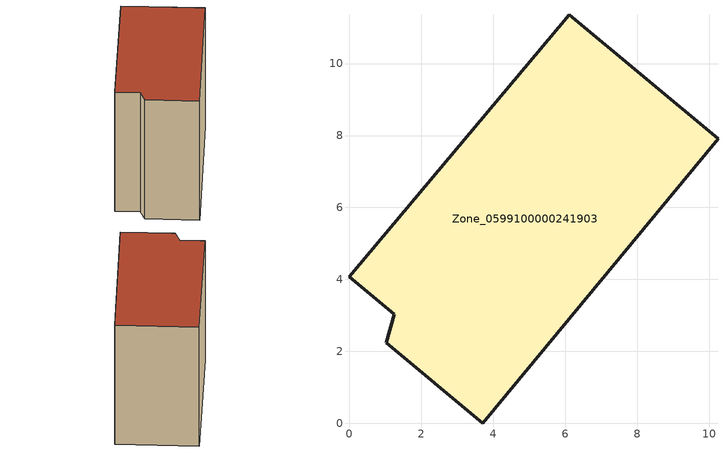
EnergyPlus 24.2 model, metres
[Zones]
Zone_0599100000241903
 floor ground (C_G): 1.02,2.24 1.25,3.03 0,4.07 6.11,11.36 10.24,7.91 3.7,0 z0
 wall outside (C_F): 1.25,3.03 1.02,2.24 3.7,0 10.24,7.91 6.11,11.36 0,4.07 1.25,3.03 z0:9.24
 roof outside (C_R): 6.11,11.36 0,4.07 1.25,3.03 1.02,2.24 3.7,0 10.24,7.91 z9.24
[BUILDING]
Pand.0599100000241903: North Axis=0; Terrain=City; Loads Convergence Tolerance Value=0.04; Temperature Convergence Tolerance Value=0.4; Solar Distribution=FullExterior; Maximum Number of Warmup Days=25; Minimum Number of Warmup Days=1
[Site:Location]
Rotterdam.The.Hague.AP_ZH_NLD Design_Conditions: Latitude=51.96; Longitude=4.45; Time Zone=1; Elevation=-4.5
[SITE:GROUNDTEMPERATURE:BUILDINGSURFACE]
18, 18, 18, 18, 18, 18, 18, 18, 18, 18, 18, 18
[MATERIAL] Thermal Absorptance=0.9; Solar Absorptance=0.7; Visible Absorptance=0.7
Name | Roughness | Thickness | Conductivity | Density | Specific Heat
G.TI.1946 | MediumSmooth | 0.15 | 1 | 540 | 1210
F.TI.1946 | Rough | 0.3 | 0.857143 | 1920 | 840
R.TI.1946 | MediumRough | 0.2 | 0.1 | 1500 | 1000
[CONSTRUCTION]
C_G: G.TI.1946
C_F: F.TI.1946
C_R: R.TI.1946
[ZONE]
Zone_0599100000241903: Type=1; Multiplier=1; Ceiling Height=Autocalculate; Volume=Autocalculate; Floor Area=autocalculate; Part of Total Floor Area=Yes
[ZONEINFILTRATION:DESIGNFLOWRATE]
Infil_Zone_0599100000241903: Zone or ZoneList or Space or SpaceList=Zone_0599100000241903; Schedule=AlwaysOn; Design Flow Rate Calculation Method=Flow/Area; Flow Rate per Floor Area=0.003; Constant Term Coefficient=1; Temperature Term Coefficient=0; Velocity Term Coefficient=0; Velocity Squared Term Coefficient=0
[HVACTEMPLATE:ZONE:IDEALLOADSAIRSYSTEM]
Zone_0599100000241903: Maximum Heating Supply Air Temperature=50; Minimum Cooling Supply Air Temperature=13; Maximum Heating Supply Air Humidity Ratio=0.0156; Minimum Cooling Supply Air Humidity Ratio=0.0077; Heating Limit=NoLimit; Cooling Limit=NoLimit; Dehumidification Control Type=ConstantSensibleHeatRatio; Cooling Sensible Heat Ratio=0.7; Dehumidification Setpoint=60; Humidification Control Type=None; Humidification Setpoint=30; Outdoor Air Method=None; Outdoor Air Flow Rate per Person=0.00944; Outdoor Air Flow Rate per Zone Floor Area=0; Outdoor Air Flow Rate per Zone=0; Demand Controlled Ventilation Type=None; Outdoor Air Economizer Type=NoEconomizer; Heat Recovery Type=None; Sensible Heat Recovery Effectiveness=0.7; Latent Heat Recovery Effectiveness=0.65
[ZONECONTROL:THERMOSTAT]
ThermostatControl_Zone_0599100000241903: Zone or ZoneList=Zone_0599100000241903; Control Type Schedule=DualSetpointControlType; Control 1=Thermostat_Zone_0599100000241903; Temperature Difference Between Cutout And Setpoint=0
[THERMOSTATSETPOINT:DUALSETPOINT]
Thermostat_Zone_0599100000241903: Heating Setpoint Temperature Schedule=HeatingSetpoint_Zone_0599100000241903; Cooling Setpoint Temperature Schedule=CoolingSetpoint_Zone_0599100000241903
[SCHEDULE:COMPACT]
HeatingSetpoint_Zone_0599100000241903: Through: 12/31, For: AllDays, Until: 24:00, 21
CoolingSetpoint_Zone_0599100000241903: Through: 12/31, For: AllDays, Until: 24:00, 24
DualSetpointControlType: Through: 12/31, For: AllDays, Until: 24:00, 4
AlwaysOn: Through: 12/31, For: AllDays, Until: 24:00, 1
